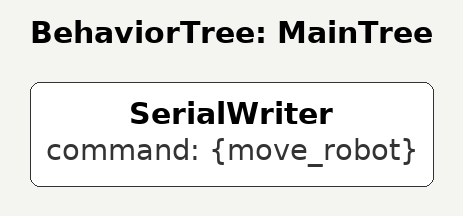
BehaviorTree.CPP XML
<root main_tree_to_execute="MainTree" BTCPP_format="4">
    <BehaviorTree ID="MainTree">
        <SerialWriter command="{move_robot}" />
    </BehaviorTree>
</root>
